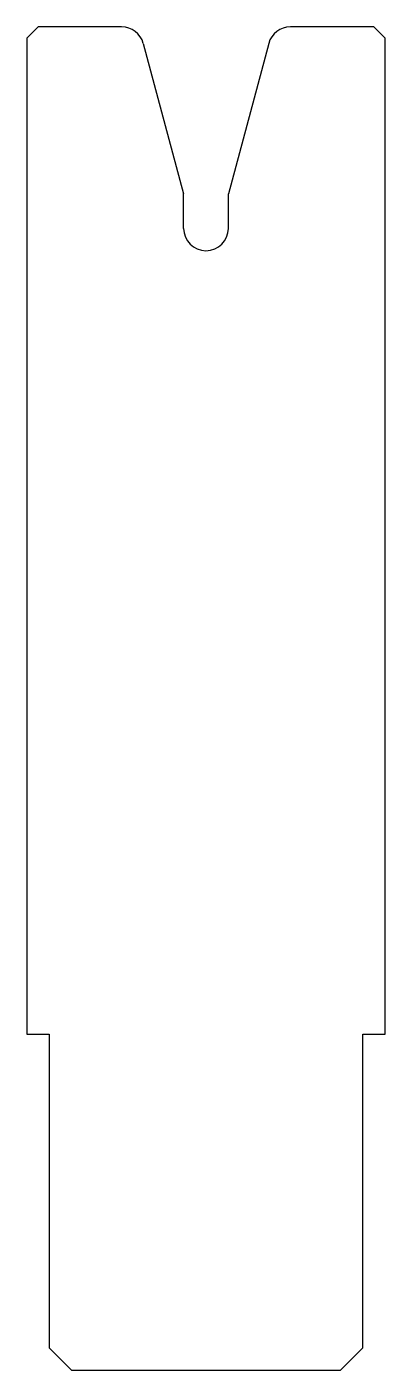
# Model space of a CAD drawing. Extents: x 57.9 to 73.9, y 74.4 to 134.4.
import ezdxf

# ---------------------------------------------------------------- set-up
doc = ezdxf.new("R2010")
doc.units = 0
doc.header["$LTSCALE"] = 25.4
doc.layers.add('PREDEFINITO', color=7, linetype='CONTINUOUS')

msp = doc.modelspace()

# ---------------------------------------------------------------- linework, layer by layer
at = {"layer": 'PREDEFINITO', "color": 7, "linetype": 'CONTINUOUS'}
for p, q in [((57.864, 133.909), (58.364, 134.409)), ((62.097, 134.409), (58.364, 134.409)), ((73.364, 134.409), (69.631, 134.409)), ((73.364, 134.409), (73.864, 133.909)), ((57.864, 133.909), (57.864, 89.409)), ((73.864, 89.409), (73.864, 133.909)), ((63.063, 133.668), (64.864, 126.945)), ((68.666, 133.668), (66.864, 126.945)), ((64.864, 125.409), (64.864, 126.945)), ((66.864, 125.409), (66.864, 126.945)), ((57.864, 89.409), (58.864, 89.409)), ((58.864, 89.409), (58.864, 75.409)), ((72.864, 75.409), (72.864, 89.409)), ((72.864, 89.409), (73.864, 89.409)), ((59.864, 74.409), (58.864, 75.409)), ((72.864, 75.409), (71.864, 74.409)), ((59.864, 74.409), (71.864, 74.409))]:
    msp.add_line(p, q, dxfattribs=at)
for centre, start, end in [((62.097, 133.409), 15, 90), ((69.631, 133.409), 90, 165), ((65.864, 125.409), 180, 0)]:
    msp.add_arc(centre, 1, start, end, dxfattribs=at)

doc.saveas('drawing.dxf')
